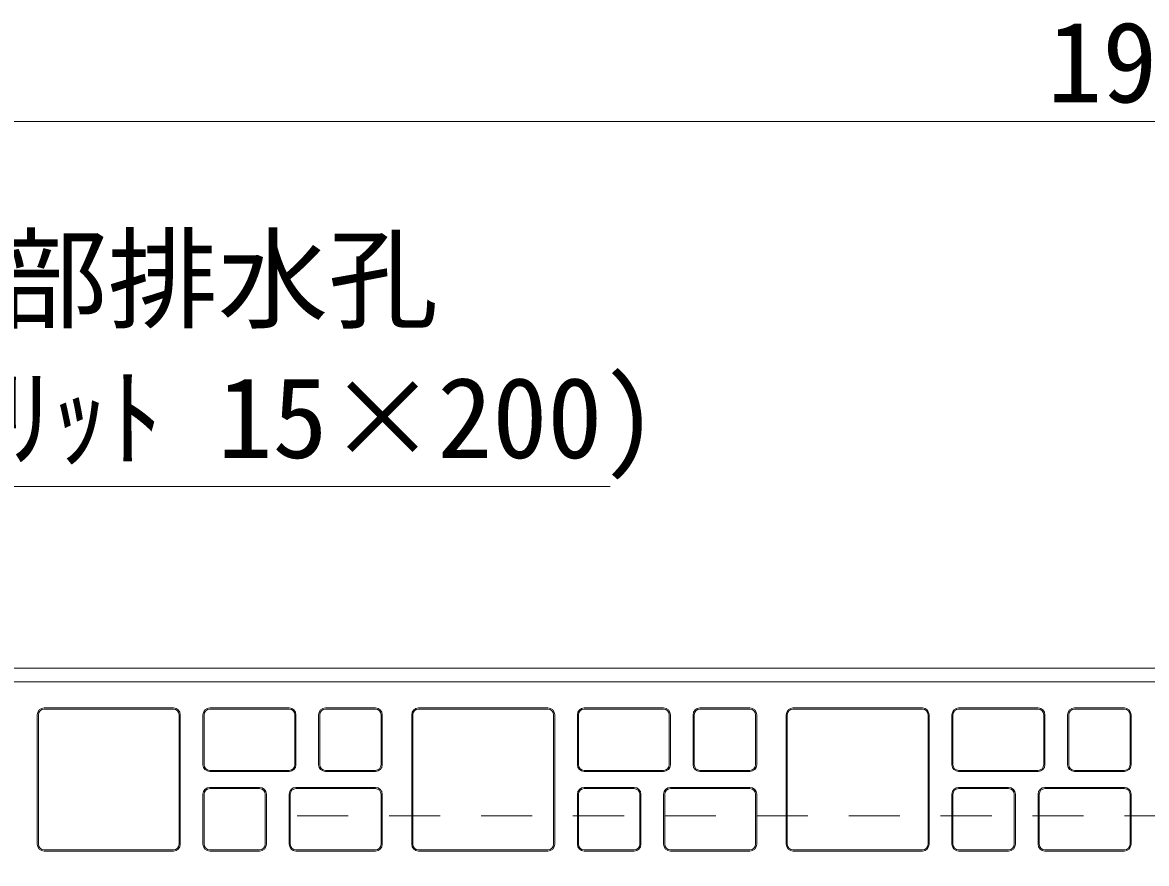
# Model space of a CAD drawing. Units: millimetres, scale not verified. Extents: x 63886 to 97934, y 3628 to 26930.
# Drawn here: x 68218 to 68713.3, y 22111.5 to 22481.8 of the extents above; entities that cross this region are included whole.
import ezdxf
from ezdxf.enums import TextEntityAlignment as Align

# ---------------------------------------------------------------- set-up
doc = ezdxf.new("R2010")
doc.units = ezdxf.units.MM
doc.header["$LTSCALE"] = 30
doc.linetypes.add('USER1', pattern=[1.35, 0.75, -0.6])
for name, color, linetype, lineweight in [('寸法線', 7, 'Continuous', 9), ('引出線', 4, 'Continuous', 9), ('本体', 2, 'Continuous', 5), ('模様', 3, 'Continuous', 5)]:
    doc.layers.add(name, color=color, linetype=linetype, lineweight=lineweight)
doc.styles.add('ＭＳ ゴシック', font='')
doc.styles.get('ＭＳ ゴシック').set_extended_font_data('MS Gothic')

msp = doc.modelspace()

# ---------------------------------------------------------------- linework, layer by layer
at = {"layer": '寸法線'}
msp.add_line((67719.02, 22438.2), (69717.01, 22438.2), dxfattribs=at)
at = {"layer": '引出線'}
msp.add_lwpolyline([(67968.02, 21982.49), (68143.44, 22277.57), (68476.9, 22277.57)], dxfattribs=at)
at = {"layer": '本体', "lineweight": 20}
msp.add_line((67719.02, 22197.49), (69717.01, 22197.49), dxfattribs=at)
at = {"layer": '本体', "color": 7}
msp.add_line((67725.02, 22191.49), (69711.01, 22191.49), dxfattribs=at)
at = {"layer": '本体', "color": 7, "linetype": 'USER1', "lineweight": 9}
msp.add_line((68339.08, 22132.49), (69717.01, 22132.49), dxfattribs=at)
at = {"layer": '模様'}
for p, q in [((68284.52, 22179.99), (68227.52, 22179.99)), ((68284.52, 22179.49), (68227.52, 22179.49)), ((68335.52, 22179.99), (68300.52, 22179.99)), ((68335.52, 22179.49), (68300.52, 22179.49)), ((68373.52, 22179.99), (68351.52, 22179.99)), ((68373.52, 22179.49), (68351.52, 22179.49)), ((68449.52, 22179.99), (68392.52, 22179.99)), ((68449.52, 22179.49), (68392.52, 22179.49)), ((68500.52, 22179.99), (68465.52, 22179.99)), ((68500.52, 22179.49), (68465.52, 22179.49)), ((68538.52, 22179.99), (68516.52, 22179.99)), ((68538.52, 22179.49), (68516.52, 22179.49)), ((68614.52, 22179.99), (68557.52, 22179.99)), ((68614.52, 22179.49), (68557.52, 22179.49)), ((68665.52, 22179.99), (68630.52, 22179.99)), ((68665.52, 22179.49), (68630.52, 22179.49)), ((68703.52, 22179.99), (68681.52, 22179.99)), ((68703.52, 22179.49), (68681.52, 22179.49)), ((68224.52, 22176.99), (68224.52, 22119.99)), ((68225.02, 22176.99), (68225.02, 22119.99)), ((68287.02, 22119.99), (68287.02, 22176.99)), ((68287.52, 22119.99), (68287.52, 22176.99)), ((68297.52, 22176.99), (68297.52, 22154.99)), ((68298.02, 22176.99), (68298.02, 22154.99)), ((68338.02, 22154.99), (68338.02, 22176.99)), ((68338.52, 22154.99), (68338.52, 22176.99)), ((68348.52, 22176.99), (68348.52, 22154.99)), ((68349.02, 22176.99), (68349.02, 22154.99)), ((68376.02, 22154.99), (68376.02, 22176.99)), ((68376.52, 22154.99), (68376.52, 22176.99)), ((68389.52, 22176.99), (68389.52, 22119.99)), ((68390.02, 22176.99), (68390.02, 22119.99)), ((68452.02, 22119.99), (68452.02, 22176.99)), ((68452.52, 22119.99), (68452.52, 22176.99)), ((68462.52, 22176.99), (68462.52, 22154.99)), ((68463.02, 22176.99), (68463.02, 22154.99)), ((68503.02, 22154.99), (68503.02, 22176.99)), ((68503.52, 22154.99), (68503.52, 22176.99)), ((68513.52, 22176.99), (68513.52, 22154.99)), ((68514.02, 22176.99), (68514.02, 22154.99)), ((68541.02, 22154.99), (68541.02, 22176.99)), ((68541.52, 22154.99), (68541.52, 22176.99)), ((68554.52, 22176.99), (68554.52, 22119.99)), ((68555.02, 22176.99), (68555.02, 22119.99)), ((68617.02, 22119.99), (68617.02, 22176.99)), ((68617.52, 22119.99), (68617.52, 22176.99)), ((68627.52, 22176.99), (68627.52, 22154.99)), ((68628.02, 22176.99), (68628.02, 22154.99)), ((68668.02, 22154.99), (68668.02, 22176.99)), ((68668.52, 22154.99), (68668.52, 22176.99)), ((68678.52, 22176.99), (68678.52, 22154.99)), ((68679.02, 22176.99), (68679.02, 22154.99)), ((68706.02, 22154.99), (68706.02, 22176.99)), ((68706.52, 22154.99), (68706.52, 22176.99)), ((68300.52, 22152.49), (68335.52, 22152.49)), ((68300.52, 22151.99), (68335.52, 22151.99)), ((68351.52, 22152.49), (68373.52, 22152.49)), ((68351.52, 22151.99), (68373.52, 22151.99)), ((68465.52, 22152.49), (68500.52, 22152.49)), ((68465.52, 22151.99), (68500.52, 22151.99)), ((68516.52, 22152.49), (68538.52, 22152.49)), ((68516.52, 22151.99), (68538.52, 22151.99)), ((68630.52, 22152.49), (68665.52, 22152.49)), ((68630.52, 22151.99), (68665.52, 22151.99)), ((68681.52, 22152.49), (68703.52, 22152.49)), ((68681.52, 22151.99), (68703.52, 22151.99)), ((68322.52, 22144.99), (68300.52, 22144.99)), ((68322.52, 22144.49), (68300.52, 22144.49)), ((68373.52, 22144.99), (68338.52, 22144.99)), ((68373.52, 22144.49), (68338.52, 22144.49)), ((68487.52, 22144.99), (68465.52, 22144.99)), ((68487.52, 22144.49), (68465.52, 22144.49)), ((68538.52, 22144.99), (68503.52, 22144.99)), ((68538.52, 22144.49), (68503.52, 22144.49)), ((68652.52, 22144.99), (68630.52, 22144.99)), ((68652.52, 22144.49), (68630.52, 22144.49)), ((68703.52, 22144.99), (68668.52, 22144.99)), ((68703.52, 22144.49), (68668.52, 22144.49)), ((68297.52, 22141.99), (68297.52, 22119.99)), ((68298.02, 22141.99), (68298.02, 22119.99)), ((68325.02, 22119.99), (68325.02, 22141.99)), ((68325.52, 22119.99), (68325.52, 22141.99)), ((68335.52, 22141.99), (68335.52, 22119.99)), ((68336.02, 22141.99), (68336.02, 22119.99)), ((68376.02, 22119.99), (68376.02, 22141.99)), ((68376.52, 22119.99), (68376.52, 22141.99)), ((68462.52, 22141.99), (68462.52, 22119.99)), ((68463.02, 22141.99), (68463.02, 22119.99)), ((68490.02, 22119.99), (68490.02, 22141.99)), ((68490.52, 22119.99), (68490.52, 22141.99)), ((68500.52, 22141.99), (68500.52, 22119.99)), ((68501.02, 22141.99), (68501.02, 22119.99)), ((68541.02, 22119.99), (68541.02, 22141.99)), ((68541.52, 22119.99), (68541.52, 22141.99)), ((68627.52, 22141.99), (68627.52, 22119.99)), ((68628.02, 22141.99), (68628.02, 22119.99)), ((68655.02, 22119.99), (68655.02, 22141.99)), ((68655.52, 22119.99), (68655.52, 22141.99)), ((68665.52, 22141.99), (68665.52, 22119.99)), ((68666.02, 22141.99), (68666.02, 22119.99)), ((68706.02, 22119.99), (68706.02, 22141.99)), ((68706.52, 22119.99), (68706.52, 22141.99)), ((68227.52, 22117.49), (68284.52, 22117.49)), ((68227.52, 22116.99), (68284.52, 22116.99)), ((68300.52, 22117.49), (68322.52, 22117.49)), ((68300.52, 22116.99), (68322.52, 22116.99)), ((68338.52, 22117.49), (68373.52, 22117.49)), ((68338.52, 22116.99), (68373.52, 22116.99)), ((68392.52, 22117.49), (68449.52, 22117.49)), ((68392.52, 22116.99), (68449.52, 22116.99)), ((68465.52, 22117.49), (68487.52, 22117.49)), ((68465.52, 22116.99), (68487.52, 22116.99)), ((68503.52, 22117.49), (68538.52, 22117.49)), ((68503.52, 22116.99), (68538.52, 22116.99)), ((68557.52, 22117.49), (68614.52, 22117.49)), ((68557.52, 22116.99), (68614.52, 22116.99)), ((68630.52, 22117.49), (68652.52, 22117.49)), ((68630.52, 22116.99), (68652.52, 22116.99)), ((68668.52, 22117.49), (68703.52, 22117.49)), ((68668.52, 22116.99), (68703.52, 22116.99))]:
    msp.add_line(p, q, dxfattribs=at)
for centre, radius, start, end in [((68227.52, 22176.99), 3, 90, 180), ((68227.52, 22176.99), 2.5, 90, 180), ((68284.52, 22176.99), 3, 0, 90), ((68284.52, 22176.99), 2.5, 0, 90), ((68300.52, 22176.99), 3, 90, 180), ((68300.52, 22176.99), 2.5, 90, 180), ((68335.52, 22176.99), 3, 0, 90), ((68335.52, 22176.99), 2.5, 0, 90), ((68351.52, 22176.99), 3, 90, 180), ((68351.52, 22176.99), 2.5, 90, 180), ((68373.52, 22176.99), 3, 0, 90), ((68373.52, 22176.99), 2.5, 0, 90), ((68392.52, 22176.99), 3, 90, 180), ((68392.52, 22176.99), 2.5, 90, 180), ((68449.52, 22176.99), 3, 0, 90), ((68449.52, 22176.99), 2.5, 0, 90), ((68465.52, 22176.99), 3, 90, 180), ((68465.52, 22176.99), 2.5, 90, 180), ((68500.52, 22176.99), 3, 0, 90), ((68500.52, 22176.99), 2.5, 0, 90), ((68516.52, 22176.99), 3, 90, 180), ((68516.52, 22176.99), 2.5, 90, 180), ((68538.52, 22176.99), 3, 0, 90), ((68538.52, 22176.99), 2.5, 0, 90), ((68557.52, 22176.99), 3, 90, 180), ((68557.52, 22176.99), 2.5, 90, 180), ((68614.52, 22176.99), 3, 0, 90), ((68614.52, 22176.99), 2.5, 0, 90), ((68630.52, 22176.99), 3, 90, 180), ((68630.52, 22176.99), 2.5, 90, 180), ((68665.52, 22176.99), 3, 0, 90), ((68665.52, 22176.99), 2.5, 0, 90), ((68681.52, 22176.99), 3, 90, 180), ((68681.52, 22176.99), 2.5, 90, 180), ((68703.52, 22176.99), 3, 0, 90), ((68703.52, 22176.99), 2.5, 0, 90), ((68300.52, 22154.99), 3, 180, 270), ((68300.52, 22154.99), 2.5, 180, 270), ((68335.52, 22154.99), 3, 270, 0), ((68335.52, 22154.99), 2.5, 270, 0), ((68351.52, 22154.99), 3, 180, 270), ((68351.52, 22154.99), 2.5, 180, 270), ((68373.52, 22154.99), 3, 270, 0), ((68373.52, 22154.99), 2.5, 270, 0), ((68465.52, 22154.99), 3, 180, 270), ((68465.52, 22154.99), 2.5, 180, 270), ((68500.52, 22154.99), 3, 270, 0), ((68500.52, 22154.99), 2.5, 270, 0), ((68516.52, 22154.99), 3, 180, 270), ((68516.52, 22154.99), 2.5, 180, 270), ((68538.52, 22154.99), 3, 270, 0), ((68538.52, 22154.99), 2.5, 270, 0), ((68630.52, 22154.99), 3, 180, 270), ((68630.52, 22154.99), 2.5, 180, 270), ((68665.52, 22154.99), 3, 270, 0), ((68665.52, 22154.99), 2.5, 270, 0), ((68681.52, 22154.99), 3, 180, 270), ((68681.52, 22154.99), 2.5, 180, 270), ((68703.52, 22154.99), 3, 270, 0), ((68703.52, 22154.99), 2.5, 270, 0), ((68300.52, 22141.99), 3, 90, 180), ((68300.52, 22141.99), 2.5, 90, 180), ((68322.52, 22141.99), 3, 0, 90), ((68322.52, 22141.99), 2.5, 0, 90), ((68338.52, 22141.99), 3, 90, 180), ((68338.52, 22141.99), 2.5, 90, 180), ((68373.52, 22141.99), 3, 0, 90), ((68373.52, 22141.99), 2.5, 0, 90), ((68465.52, 22141.99), 3, 90, 180), ((68465.52, 22141.99), 2.5, 90, 180), ((68487.52, 22141.99), 3, 0, 90), ((68487.52, 22141.99), 2.5, 0, 90), ((68503.52, 22141.99), 3, 90, 180), ((68503.52, 22141.99), 2.5, 90, 180), ((68538.52, 22141.99), 3, 0, 90), ((68538.52, 22141.99), 2.5, 0, 90), ((68630.52, 22141.99), 3, 90, 180), ((68630.52, 22141.99), 2.5, 90, 180), ((68652.52, 22141.99), 3, 0, 90), ((68652.52, 22141.99), 2.5, 0, 90), ((68668.52, 22141.99), 3, 90, 180), ((68668.52, 22141.99), 2.5, 90, 180), ((68703.52, 22141.99), 3, 0, 90), ((68703.52, 22141.99), 2.5, 0, 90), ((68227.52, 22119.99), 3, 180, 270), ((68227.52, 22119.99), 2.5, 180, 270), ((68284.52, 22119.99), 3, 270, 0), ((68284.52, 22119.99), 2.5, 270, 0), ((68300.52, 22119.99), 3, 180, 270), ((68300.52, 22119.99), 2.5, 180, 270), ((68322.52, 22119.99), 3, 270, 0), ((68322.52, 22119.99), 2.5, 270, 0), ((68338.52, 22119.99), 3, 180, 270), ((68338.52, 22119.99), 2.5, 180, 270), ((68373.52, 22119.99), 3, 270, 0), ((68373.52, 22119.99), 2.5, 270, 0), ((68392.52, 22119.99), 3, 180, 270), ((68392.52, 22119.99), 2.5, 180, 270), ((68449.52, 22119.99), 3, 270, 0), ((68449.52, 22119.99), 2.5, 270, 0), ((68465.52, 22119.99), 3, 180, 270), ((68465.52, 22119.99), 2.5, 180, 270), ((68487.52, 22119.99), 3, 270, 0), ((68487.52, 22119.99), 2.5, 270, 0), ((68503.52, 22119.99), 3, 180, 270), ((68503.52, 22119.99), 2.5, 180, 270), ((68538.52, 22119.99), 3, 270, 0), ((68538.52, 22119.99), 2.5, 270, 0), ((68557.52, 22119.99), 3, 180, 270), ((68557.52, 22119.99), 2.5, 180, 270), ((68614.52, 22119.99), 3, 270, 0), ((68614.52, 22119.99), 2.5, 270, 0), ((68630.52, 22119.99), 3, 180, 270), ((68630.52, 22119.99), 2.5, 180, 270), ((68652.52, 22119.99), 3, 270, 0), ((68652.52, 22119.99), 2.5, 270, 0), ((68668.52, 22119.99), 3, 180, 270), ((68668.52, 22119.99), 2.5, 180, 270), ((68703.52, 22119.99), 3, 270, 0), ((68703.52, 22119.99), 2.5, 270, 0)]:
    msp.add_arc(centre, radius, start, end, dxfattribs=at)

# ---------------------------------------------------------------- texts
at = {"layer": '寸法線', "style": 'ＭＳ ゴシック'}
msp.add_text('1998', height=35.6, dxfattribs=at).set_placement((68718.01, 22464.45), align=Align.MIDDLE_CENTER)
at = {"layer": '引出線', "style": 'ＭＳ ゴシック'}
for s, p in [('上部排水孔', (68158.44, 22340.31)), ('(ｽﾘｯﾄ 15×200)', (68158.44, 22279.37))]:
    msp.add_text(s, height=35.6, dxfattribs=at).set_placement(p, align=Align.BOTTOM_LEFT)

doc.saveas('drawing.dxf')
